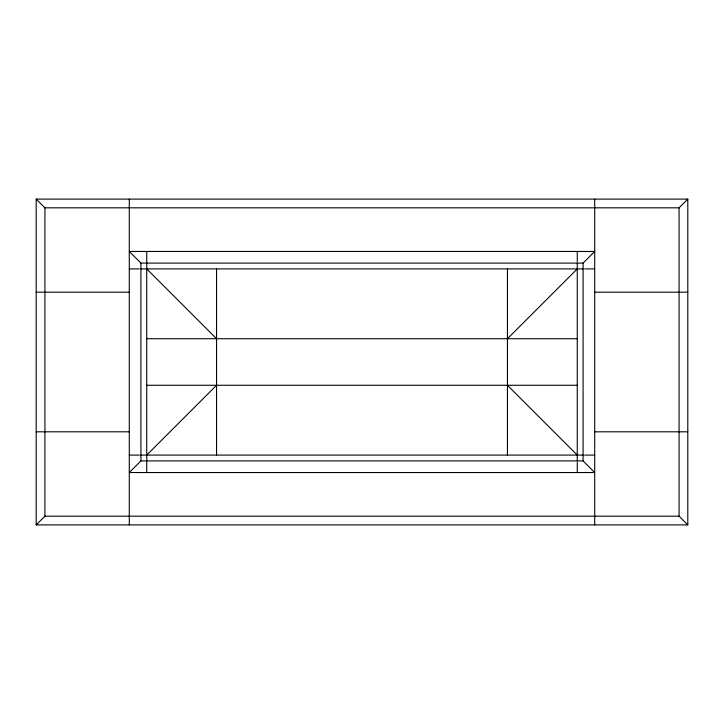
<?xml version="1.0" encoding="UTF-8"?>
<svg xmlns="http://www.w3.org/2000/svg" width="724" height="724" viewBox="0 0 724 724"><rect width="100%" height="100%" fill="white"/><g stroke="black" fill="none" stroke-linecap="round" stroke-linejoin="round"><path stroke-width="1.09" d="M36.2 524.9L44.924 516.176L679.076 516.176L687.8 524.9L687.8 199.1L36.2 199.1L36.2 524.9L687.8 524.9M140.918 460.907L129.288 472.537L594.712 472.537L583.082 460.907L140.918 460.907L140.918 263.093L129.288 251.463L594.712 251.463L583.082 263.093L140.918 263.093M146.737 455.088L216.557 385.268M507.443 338.732L577.263 268.912M36.2 199.1L44.924 207.824L679.076 207.824L687.8 199.1M129.288 268.912L139.361 268.912M140.918 268.912L583.082 268.912M584.639 268.912L594.712 268.912M36.2 292.188L129.288 292.188M594.712 292.188L687.8 292.188M146.737 338.732L577.263 338.732M146.737 385.268L577.263 385.268M36.2 431.812L129.288 431.812M594.712 431.812L687.8 431.812M129.288 455.088L139.361 455.088M140.918 455.088L583.082 455.088M584.639 455.088L594.712 455.088M507.443 385.268L577.263 455.088M146.737 268.912L216.557 338.732M679.076 207.824L679.076 516.176M594.712 199.1L594.712 524.9M583.082 263.093L583.082 460.907M577.263 251.463L577.263 261.536M577.263 263.093L577.263 460.907M577.263 462.464L577.263 472.537M507.443 268.912L507.443 455.088M216.557 268.912L216.557 455.088M146.737 251.463L146.737 472.537M129.288 199.1L129.288 524.9M44.924 207.824L44.924 516.176"/></g></svg>
